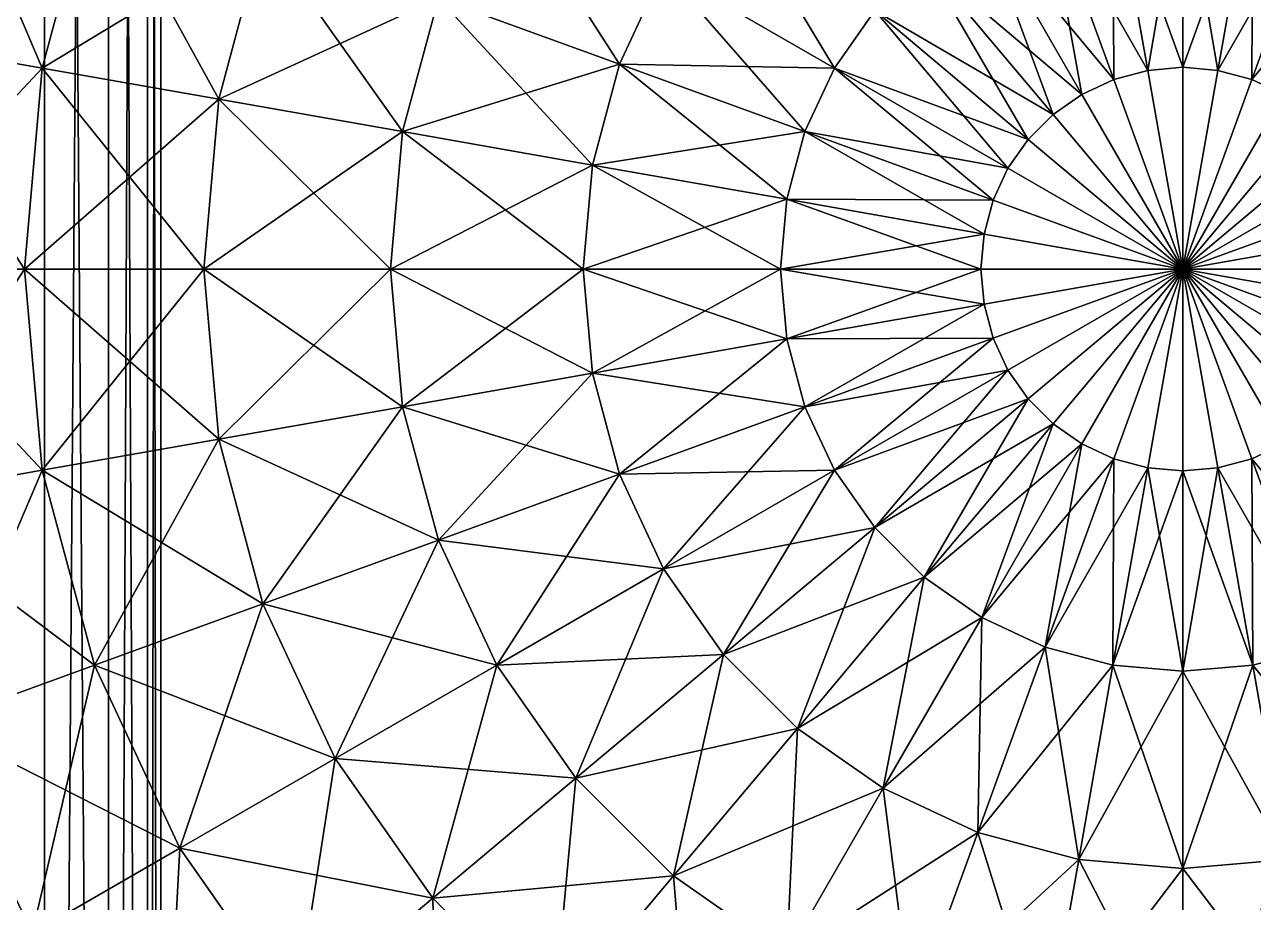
# Model space of a CAD drawing. Header units: metres. Extents: x -2 to 2, y -1.21 to 5.7.
# Drawn here: x -0.8375 to -0.6253, y 2.7276 to 2.8792 of the extents above; entities that cross this region are included whole.
import ezdxf

# ---------------------------------------------------------------- set-up
doc = ezdxf.new("R2010")
doc.units = ezdxf.units.M

msp = doc.modelspace()

# ---------------------------------------------------------------- linework, layer by layer
at = {"layer": 'Cylinder 13'}
for points in [[(-0.8341, 2.15278, 0.97473), (-0.84909, 3.65277, 0.95332), (-0.84909, 2.15278, 0.95331)], [(-0.8341, 2.15278, 0.97473), (-0.8341, 3.65277, 0.97473), (-0.84909, 3.65277, 0.95332)], [(-0.84909, 2.15278, 1.14615), (-0.8341, 3.65277, 1.12473), (-0.8341, 2.15278, 1.12473)], [(-0.84909, 2.15278, 1.14615), (-0.84909, 3.65277, 1.14615), (-0.8341, 3.65277, 1.12473)], [(-0.82305, 2.15278, 0.99843), (-0.8341, 3.65277, 0.97473), (-0.8341, 2.15278, 0.97473)], [(-0.82305, 2.15278, 0.99843), (-0.82305, 3.65277, 0.99843), (-0.8341, 3.65277, 0.97473)], [(-0.8341, 2.15278, 1.12473), (-0.82305, 3.65277, 1.10104), (-0.82305, 2.15278, 1.10104)], [(-0.8341, 2.15278, 1.12473), (-0.8341, 3.65277, 1.12473), (-0.82305, 3.65277, 1.10104)], [(-0.81628, 2.15278, 1.02369), (-0.82305, 3.65277, 0.99843), (-0.82305, 2.15278, 0.99843)], [(-0.81628, 2.15278, 1.02369), (-0.81628, 3.65277, 1.02369), (-0.82305, 3.65277, 0.99843)], [(-0.82305, 2.15278, 1.10104), (-0.81628, 3.65277, 1.07578), (-0.81628, 2.15278, 1.07578)], [(-0.82305, 2.15278, 1.10104), (-0.82305, 3.65277, 1.10104), (-0.81628, 3.65277, 1.07578)], [(-0.814, 2.15278, 1.04973), (-0.81628, 3.65277, 1.02369), (-0.81628, 2.15278, 1.02369)], [(-0.814, 2.15278, 1.04973), (-0.814, 3.65277, 1.04973), (-0.81628, 3.65277, 1.02369)], [(-0.81628, 2.15278, 1.07578), (-0.814, 3.65277, 1.04973), (-0.814, 2.15278, 1.04973)], [(-0.81628, 2.15278, 1.07578), (-0.81628, 3.65277, 1.07578), (-0.814, 3.65277, 1.04973)]]:
    msp.add_3dface(points, dxfattribs=at)
at = {"layer": 'Sphere'}
for points in [[(-0.83447, 2.87168, 0.34971), (-0.86345, 2.87679, 0.33096), (-0.8531, 2.91542, 0.33096)], [(-0.86345, 2.87679, -0.32436), (-0.82544, 2.90535, -0.34311), (-0.8531, 2.91542, -0.32436)], [(-0.83447, 2.87168, 0.34971), (-0.8531, 2.91542, 0.33096), (-0.82544, 2.90535, 0.34971)], [(-0.86345, 2.87679, -0.32436), (-0.83447, 2.87168, -0.34311), (-0.82544, 2.90535, -0.34311)], [(-0.80398, 2.8663, 0.36582), (-0.83447, 2.87168, 0.34971), (-0.82544, 2.90535, 0.34971)], [(-0.83447, 2.87168, -0.34311), (-0.79636, 2.89477, -0.35922), (-0.82544, 2.90535, -0.34311)], [(-0.80398, 2.8663, 0.36582), (-0.82544, 2.90535, 0.34971), (-0.79636, 2.89477, 0.36582)], [(-0.73479, 2.87236, 0.38967), (-0.76606, 2.88374, 0.37918), (-0.75598, 2.90535, 0.37918)], [(-0.73479, 2.87236, 0.38967), (-0.75598, 2.90535, 0.37918), (-0.72716, 2.88871, 0.38967)], [(-0.64943, 2.86971, 0.40178), (-0.66126, 2.90222, 0.39722), (-0.64957, 2.90535, 0.39722)], [(-0.66126, 2.90222, -0.39062), (-0.64356, 2.87128, -0.39518), (-0.64957, 2.90535, -0.39062)], [(-0.64356, 2.87128, 0.40178), (-0.64957, 2.90535, 0.39722), (-0.63751, 2.90641, 0.39722)], [(-0.64957, 2.90535, -0.39062), (-0.63751, 2.87181, -0.39518), (-0.63751, 2.90641, -0.39062)], [(-0.64957, 2.90535, -0.39062), (-0.64356, 2.87128, -0.39518), (-0.63751, 2.87181, -0.39518)], [(-0.64943, 2.86971, 0.40178), (-0.64957, 2.90535, 0.39722), (-0.64356, 2.87128, 0.40178)], [(-0.64356, 2.87128, 0.40178), (-0.63751, 2.90641, 0.39722), (-0.63751, 2.87181, 0.40178)], [(-0.63751, 2.87181, 0.40178), (-0.63751, 2.90641, 0.39722), (-0.62544, 2.90535, 0.39722)], [(-0.63751, 2.90641, -0.39062), (-0.63145, 2.87128, -0.39518), (-0.62544, 2.90535, -0.39062)], [(-0.63751, 2.90641, -0.39062), (-0.63751, 2.87181, -0.39518), (-0.63145, 2.87128, -0.39518)], [(-0.63751, 2.87181, 0.40178), (-0.62544, 2.90535, 0.39722), (-0.63145, 2.87128, 0.40178)], [(-0.63145, 2.87128, 0.40178), (-0.62544, 2.90535, 0.39722), (-0.61375, 2.90222, 0.39722)], [(-0.62544, 2.90535, -0.39062), (-0.63145, 2.87128, -0.39518), (-0.62558, 2.86971, -0.39518)], [(-0.62544, 2.90535, -0.39062), (-0.62558, 2.86971, -0.39518), (-0.61375, 2.90222, -0.39062)], [(-0.69766, 2.87168, 0.39722), (-0.72716, 2.88871, 0.38967), (-0.71681, 2.9035, 0.38967)], [(-0.69766, 2.87168, 0.39722), (-0.71681, 2.9035, 0.38967), (-0.69071, 2.8816, 0.39722)], [(-0.65494, 2.86714, 0.40178), (-0.67223, 2.8971, 0.39722), (-0.66126, 2.90222, 0.39722)], [(-0.67223, 2.8971, -0.39062), (-0.64943, 2.86971, -0.39518), (-0.66126, 2.90222, -0.39062)], [(-0.66126, 2.90222, -0.39062), (-0.64943, 2.86971, -0.39518), (-0.64356, 2.87128, -0.39518)], [(-0.65494, 2.86714, 0.40178), (-0.66126, 2.90222, 0.39722), (-0.64943, 2.86971, 0.40178)], [(-0.63145, 2.87128, 0.40178), (-0.61375, 2.90222, 0.39722), (-0.62558, 2.86971, 0.40178)], [(-0.62558, 2.86971, 0.40178), (-0.61375, 2.90222, 0.39722), (-0.60278, 2.8971, 0.39722)], [(-0.61375, 2.90222, -0.39062), (-0.62558, 2.86971, -0.39518), (-0.62007, 2.86714, -0.39518)], [(-0.65991, 2.86365, 0.40178), (-0.68215, 2.89016, 0.39722), (-0.67223, 2.8971, 0.39722)], [(-0.68215, 2.89016, -0.39062), (-0.65494, 2.86714, -0.39518), (-0.67223, 2.8971, -0.39062)], [(-0.67223, 2.8971, -0.39062), (-0.65494, 2.86714, -0.39518), (-0.64943, 2.86971, -0.39518)], [(-0.65991, 2.86365, 0.40178), (-0.67223, 2.8971, 0.39722), (-0.65494, 2.86714, 0.40178)], [(-0.62558, 2.86971, 0.40178), (-0.60278, 2.8971, 0.39722), (-0.62007, 2.86714, 0.40178)], [(-0.83447, 2.87168, -0.34311), (-0.80398, 2.8663, -0.35922), (-0.79636, 2.89477, -0.35922)], [(-0.77223, 2.86071, 0.37918), (-0.80398, 2.8663, 0.36582), (-0.79636, 2.89477, 0.36582)], [(-0.80398, 2.8663, -0.35922), (-0.76606, 2.88374, -0.37258), (-0.79636, 2.89477, -0.35922)], [(-0.77223, 2.86071, 0.37918), (-0.79636, 2.89477, 0.36582), (-0.76606, 2.88374, 0.37918)], [(-0.66421, 2.85936, 0.40178), (-0.69071, 2.8816, 0.39722), (-0.68215, 2.89016, 0.39722)], [(-0.69071, 2.8816, -0.39062), (-0.65991, 2.86365, -0.39518), (-0.68215, 2.89016, -0.39062)], [(-0.68215, 2.89016, -0.39062), (-0.65991, 2.86365, -0.39518), (-0.65494, 2.86714, -0.39518)], [(-0.66421, 2.85936, 0.40178), (-0.68215, 2.89016, 0.39722), (-0.65991, 2.86365, 0.40178)], [(-0.76606, 2.88374, -0.37258), (-0.73479, 2.87236, -0.38307), (-0.72716, 2.88871, -0.38307)], [(-0.70278, 2.86071, 0.39722), (-0.73479, 2.87236, 0.38967), (-0.72716, 2.88871, 0.38967)], [(-0.73479, 2.87236, -0.38307), (-0.69766, 2.87168, -0.39062), (-0.72716, 2.88871, -0.38307)], [(-0.72716, 2.88871, -0.38307), (-0.69766, 2.87168, -0.39062), (-0.69071, 2.8816, -0.39062)], [(-0.70278, 2.86071, 0.39722), (-0.72716, 2.88871, 0.38967), (-0.69766, 2.87168, 0.39722)], [(-0.80398, 2.8663, -0.35922), (-0.77223, 2.86071, -0.37258), (-0.76606, 2.88374, -0.37258)], [(-0.73946, 2.85493, 0.38967), (-0.77223, 2.86071, 0.37918), (-0.76606, 2.88374, 0.37918)], [(-0.77223, 2.86071, -0.37258), (-0.73479, 2.87236, -0.38307), (-0.76606, 2.88374, -0.37258)], [(-0.73946, 2.85493, 0.38967), (-0.76606, 2.88374, 0.37918), (-0.73479, 2.87236, 0.38967)], [(-0.6677, 2.85438, 0.40178), (-0.69766, 2.87168, 0.39722), (-0.69071, 2.8816, 0.39722)], [(-0.69766, 2.87168, -0.39062), (-0.66421, 2.85936, -0.39518), (-0.69071, 2.8816, -0.39062)], [(-0.69071, 2.8816, -0.39062), (-0.66421, 2.85936, -0.39518), (-0.65991, 2.86365, -0.39518)], [(-0.6677, 2.85438, 0.40178), (-0.69071, 2.8816, 0.39722), (-0.66421, 2.85936, 0.40178)], [(-0.8375, 2.83695, 0.34971), (-0.86694, 2.83695, 0.33096), (-0.86345, 2.87679, 0.33096)], [(-0.86694, 2.83695, -0.32436), (-0.83447, 2.87168, -0.34311), (-0.86345, 2.87679, -0.32436)], [(-0.8375, 2.83695, 0.34971), (-0.86345, 2.87679, 0.33096), (-0.83447, 2.87168, 0.34971)], [(-0.86694, 2.83695, -0.32436), (-0.8375, 2.83695, -0.34311), (-0.83447, 2.87168, -0.34311)], [(-0.80655, 2.83695, 0.36582), (-0.8375, 2.83695, 0.34971), (-0.83447, 2.87168, 0.34971)], [(-0.8375, 2.83695, -0.34311), (-0.80398, 2.8663, -0.35922), (-0.83447, 2.87168, -0.34311)], [(-0.80655, 2.83695, 0.36582), (-0.83447, 2.87168, 0.34971), (-0.80398, 2.8663, 0.36582)], [(-0.77223, 2.86071, -0.37258), (-0.73946, 2.85493, -0.38307), (-0.73479, 2.87236, -0.38307)], [(-0.70591, 2.84901, 0.39722), (-0.73946, 2.85493, 0.38967), (-0.73479, 2.87236, 0.38967)], [(-0.73946, 2.85493, -0.38307), (-0.70278, 2.86071, -0.39062), (-0.73479, 2.87236, -0.38307)], [(-0.73479, 2.87236, -0.38307), (-0.70278, 2.86071, -0.39062), (-0.69766, 2.87168, -0.39062)], [(-0.70591, 2.84901, 0.39722), (-0.73479, 2.87236, 0.38967), (-0.70278, 2.86071, 0.39722)], [(-0.67026, 2.84887, 0.40178), (-0.70278, 2.86071, 0.39722), (-0.69766, 2.87168, 0.39722)], [(-0.70278, 2.86071, -0.39062), (-0.6677, 2.85438, -0.39518), (-0.69766, 2.87168, -0.39062)], [(-0.69766, 2.87168, -0.39062), (-0.6677, 2.85438, -0.39518), (-0.66421, 2.85936, -0.39518)], [(-0.67026, 2.84887, 0.40178), (-0.69766, 2.87168, 0.39722), (-0.6677, 2.85438, 0.40178)], [(-0.63751, 2.83695, 0.4033), (-0.64943, 2.86971, 0.40178), (-0.64356, 2.87128, 0.40178)], [(-0.64943, 2.86971, -0.39518), (-0.63751, 2.83695, -0.3967), (-0.64356, 2.87128, -0.39518)], [(-0.63751, 2.83695, 0.4033), (-0.64356, 2.87128, 0.40178), (-0.63751, 2.87181, 0.40178)], [(-0.64356, 2.87128, -0.39518), (-0.63751, 2.83695, -0.3967), (-0.63751, 2.87181, -0.39518)], [(-0.64356, 2.87128, -0.39518), (-0.63751, 2.83695, -0.3967), (-0.63751, 2.83695, -0.3967)], [(-0.63751, 2.83695, 0.4033), (-0.64356, 2.87128, 0.40178), (-0.63751, 2.83695, 0.4033)], [(-0.63145, 2.87128, -0.39518), (-0.63751, 2.83695, -0.3967), (-0.62558, 2.86971, -0.39518)], [(-0.63145, 2.87128, -0.39518), (-0.63751, 2.83695, -0.3967), (-0.63751, 2.83695, -0.3967)], [(-0.63751, 2.83695, 0.4033), (-0.63751, 2.87181, 0.40178), (-0.63751, 2.83695, 0.4033)], [(-0.63751, 2.83695, 0.4033), (-0.63751, 2.87181, 0.40178), (-0.63145, 2.87128, 0.40178)], [(-0.63751, 2.87181, -0.39518), (-0.63751, 2.83695, -0.3967), (-0.63145, 2.87128, -0.39518)], [(-0.63751, 2.87181, -0.39518), (-0.63751, 2.83695, -0.3967), (-0.63751, 2.83695, -0.3967)], [(-0.63751, 2.83695, 0.4033), (-0.63145, 2.87128, 0.40178), (-0.62558, 2.86971, 0.40178)], [(-0.63751, 2.83695, 0.4033), (-0.63145, 2.87128, 0.40178), (-0.63751, 2.83695, 0.4033)], [(-0.63751, 2.83695, 0.4033), (-0.65494, 2.86714, 0.40178), (-0.64943, 2.86971, 0.40178)], [(-0.65494, 2.86714, -0.39518), (-0.63751, 2.83695, -0.3967), (-0.64943, 2.86971, -0.39518)], [(-0.64943, 2.86971, -0.39518), (-0.63751, 2.83695, -0.3967), (-0.63751, 2.83695, -0.3967)], [(-0.63751, 2.83695, 0.4033), (-0.64943, 2.86971, 0.40178), (-0.63751, 2.83695, 0.4033)], [(-0.62558, 2.86971, -0.39518), (-0.63751, 2.83695, -0.3967), (-0.62007, 2.86714, -0.39518)], [(-0.62558, 2.86971, -0.39518), (-0.63751, 2.83695, -0.3967), (-0.63751, 2.83695, -0.3967)], [(-0.63751, 2.83695, 0.4033), (-0.62558, 2.86971, 0.40178), (-0.62007, 2.86714, 0.40178)], [(-0.63751, 2.83695, 0.4033), (-0.62558, 2.86971, 0.40178), (-0.63751, 2.83695, 0.4033)], [(-0.63751, 2.83695, 0.4033), (-0.65991, 2.86365, 0.40178), (-0.65494, 2.86714, 0.40178)], [(-0.65991, 2.86365, -0.39518), (-0.63751, 2.83695, -0.3967), (-0.65494, 2.86714, -0.39518)], [(-0.65494, 2.86714, -0.39518), (-0.63751, 2.83695, -0.3967), (-0.63751, 2.83695, -0.3967)], [(-0.63751, 2.83695, 0.4033), (-0.65494, 2.86714, 0.40178), (-0.63751, 2.83695, 0.4033)], [(-0.62007, 2.86714, -0.39518), (-0.63751, 2.83695, -0.3967), (-0.6151, 2.86365, -0.39518)], [(-0.62007, 2.86714, -0.39518), (-0.63751, 2.83695, -0.3967), (-0.63751, 2.83695, -0.3967)], [(-0.63751, 2.83695, 0.4033), (-0.62007, 2.86714, 0.40178), (-0.6151, 2.86365, 0.40178)], [(-0.63751, 2.83695, 0.4033), (-0.62007, 2.86714, 0.40178), (-0.63751, 2.83695, 0.4033)], [(-0.8375, 2.83695, -0.34311), (-0.80655, 2.83695, -0.35922), (-0.80398, 2.8663, -0.35922)], [(-0.77431, 2.83695, 0.37918), (-0.80655, 2.83695, 0.36582), (-0.80398, 2.8663, 0.36582)], [(-0.80655, 2.83695, -0.35922), (-0.77223, 2.86071, -0.37258), (-0.80398, 2.8663, -0.35922)], [(-0.77431, 2.83695, 0.37918), (-0.80398, 2.8663, 0.36582), (-0.77223, 2.86071, 0.37918)], [(-0.63751, 2.83695, 0.4033), (-0.66421, 2.85936, 0.40178), (-0.65991, 2.86365, 0.40178)], [(-0.66421, 2.85936, -0.39518), (-0.63751, 2.83695, -0.3967), (-0.65991, 2.86365, -0.39518)], [(-0.65991, 2.86365, -0.39518), (-0.63751, 2.83695, -0.3967), (-0.63751, 2.83695, -0.3967)], [(-0.63751, 2.83695, 0.4033), (-0.65991, 2.86365, 0.40178), (-0.63751, 2.83695, 0.4033)], [(-0.6151, 2.86365, -0.39518), (-0.63751, 2.83695, -0.3967), (-0.6108, 2.85936, -0.39518)], [(-0.6151, 2.86365, -0.39518), (-0.63751, 2.83695, -0.3967), (-0.63751, 2.83695, -0.3967)], [(-0.63751, 2.83695, 0.4033), (-0.6151, 2.86365, 0.40178), (-0.6108, 2.85936, 0.40178)], [(-0.63751, 2.83695, 0.4033), (-0.6151, 2.86365, 0.40178), (-0.63751, 2.83695, 0.4033)], [(-0.80655, 2.83695, -0.35922), (-0.77431, 2.83695, -0.37258), (-0.77223, 2.86071, -0.37258)], [(-0.74103, 2.83695, 0.38967), (-0.77431, 2.83695, 0.37918), (-0.77223, 2.86071, 0.37918)], [(-0.77431, 2.83695, -0.37258), (-0.73946, 2.85493, -0.38307), (-0.77223, 2.86071, -0.37258)], [(-0.74103, 2.83695, 0.38967), (-0.77223, 2.86071, 0.37918), (-0.73946, 2.85493, 0.38967)], [(-0.73946, 2.85493, -0.38307), (-0.70591, 2.84901, -0.39062), (-0.70278, 2.86071, -0.39062)], [(-0.67184, 2.843, 0.40178), (-0.70591, 2.84901, 0.39722), (-0.70278, 2.86071, 0.39722)], [(-0.70591, 2.84901, -0.39062), (-0.67026, 2.84887, -0.39518), (-0.70278, 2.86071, -0.39062)], [(-0.70278, 2.86071, -0.39062), (-0.67026, 2.84887, -0.39518), (-0.6677, 2.85438, -0.39518)], [(-0.67184, 2.843, 0.40178), (-0.70278, 2.86071, 0.39722), (-0.67026, 2.84887, 0.40178)], [(-0.63751, 2.83695, 0.4033), (-0.6677, 2.85438, 0.40178), (-0.66421, 2.85936, 0.40178)], [(-0.6677, 2.85438, -0.39518), (-0.63751, 2.83695, -0.3967), (-0.66421, 2.85936, -0.39518)], [(-0.66421, 2.85936, -0.39518), (-0.63751, 2.83695, -0.3967), (-0.63751, 2.83695, -0.3967)], [(-0.63751, 2.83695, 0.4033), (-0.66421, 2.85936, 0.40178), (-0.63751, 2.83695, 0.4033)], [(-0.6108, 2.85936, -0.39518), (-0.63751, 2.83695, -0.3967), (-0.60731, 2.85438, -0.39518)], [(-0.6108, 2.85936, -0.39518), (-0.63751, 2.83695, -0.3967), (-0.63751, 2.83695, -0.3967)], [(-0.63751, 2.83695, 0.4033), (-0.6108, 2.85936, 0.40178), (-0.60731, 2.85438, 0.40178)], [(-0.63751, 2.83695, 0.4033), (-0.6108, 2.85936, 0.40178), (-0.63751, 2.83695, 0.4033)], [(-0.77431, 2.83695, -0.37258), (-0.74103, 2.83695, -0.38307), (-0.73946, 2.85493, -0.38307)], [(-0.70696, 2.83695, 0.39722), (-0.74103, 2.83695, 0.38967), (-0.73946, 2.85493, 0.38967)], [(-0.74103, 2.83695, -0.38307), (-0.70591, 2.84901, -0.39062), (-0.73946, 2.85493, -0.38307)], [(-0.70696, 2.83695, 0.39722), (-0.73946, 2.85493, 0.38967), (-0.70591, 2.84901, 0.39722)], [(-0.63751, 2.83695, 0.4033), (-0.67026, 2.84887, 0.40178), (-0.6677, 2.85438, 0.40178)], [(-0.67026, 2.84887, -0.39518), (-0.63751, 2.83695, -0.3967), (-0.6677, 2.85438, -0.39518)], [(-0.6677, 2.85438, -0.39518), (-0.63751, 2.83695, -0.3967), (-0.63751, 2.83695, -0.3967)], [(-0.63751, 2.83695, 0.4033), (-0.6677, 2.85438, 0.40178), (-0.63751, 2.83695, 0.4033)], [(-0.60731, 2.85438, -0.39518), (-0.63751, 2.83695, -0.3967), (-0.60475, 2.84887, -0.39518)], [(-0.60731, 2.85438, -0.39518), (-0.63751, 2.83695, -0.3967), (-0.63751, 2.83695, -0.3967)], [(-0.63751, 2.83695, 0.4033), (-0.60731, 2.85438, 0.40178), (-0.60475, 2.84887, 0.40178)], [(-0.63751, 2.83695, 0.4033), (-0.60731, 2.85438, 0.40178), (-0.63751, 2.83695, 0.4033)], [(-0.74103, 2.83695, -0.38307), (-0.70696, 2.83695, -0.39062), (-0.70591, 2.84901, -0.39062)], [(-0.67237, 2.83695, 0.40178), (-0.70696, 2.83695, 0.39722), (-0.70591, 2.84901, 0.39722)], [(-0.70696, 2.83695, -0.39062), (-0.67184, 2.843, -0.39518), (-0.70591, 2.84901, -0.39062)], [(-0.70591, 2.84901, -0.39062), (-0.67184, 2.843, -0.39518), (-0.67026, 2.84887, -0.39518)], [(-0.67237, 2.83695, 0.40178), (-0.70591, 2.84901, 0.39722), (-0.67184, 2.843, 0.40178)], [(-0.63751, 2.83695, 0.4033), (-0.67184, 2.843, 0.40178), (-0.67026, 2.84887, 0.40178)], [(-0.67184, 2.843, -0.39518), (-0.63751, 2.83695, -0.3967), (-0.67026, 2.84887, -0.39518)], [(-0.67026, 2.84887, -0.39518), (-0.63751, 2.83695, -0.3967), (-0.63751, 2.83695, -0.3967)], [(-0.63751, 2.83695, 0.4033), (-0.67026, 2.84887, 0.40178), (-0.63751, 2.83695, 0.4033)], [(-0.60475, 2.84887, -0.39518), (-0.63751, 2.83695, -0.3967), (-0.60317, 2.843, -0.39518)], [(-0.60475, 2.84887, -0.39518), (-0.63751, 2.83695, -0.3967), (-0.63751, 2.83695, -0.3967)], [(-0.63751, 2.83695, 0.4033), (-0.60475, 2.84887, 0.40178), (-0.60317, 2.843, 0.40178)], [(-0.63751, 2.83695, 0.4033), (-0.60475, 2.84887, 0.40178), (-0.63751, 2.83695, 0.4033)], [(-0.70696, 2.83695, -0.39062), (-0.67237, 2.83695, -0.39518), (-0.67184, 2.843, -0.39518)], [(-0.63751, 2.83695, 0.4033), (-0.67237, 2.83695, 0.40178), (-0.67184, 2.843, 0.40178)], [(-0.67237, 2.83695, -0.39518), (-0.63751, 2.83695, -0.3967), (-0.67184, 2.843, -0.39518)], [(-0.67184, 2.843, -0.39518), (-0.63751, 2.83695, -0.3967), (-0.63751, 2.83695, -0.3967)], [(-0.63751, 2.83695, 0.4033), (-0.67184, 2.843, 0.40178), (-0.63751, 2.83695, 0.4033)], [(-0.60317, 2.843, -0.39518), (-0.63751, 2.83695, -0.3967), (-0.60264, 2.83695, -0.39518)], [(-0.60317, 2.843, -0.39518), (-0.63751, 2.83695, -0.3967), (-0.63751, 2.83695, -0.3967)], [(-0.63751, 2.83695, 0.4033), (-0.60317, 2.843, 0.40178), (-0.60264, 2.83695, 0.40178)], [(-0.63751, 2.83695, 0.4033), (-0.60317, 2.843, 0.40178), (-0.63751, 2.83695, 0.4033)], [(-0.83447, 2.80222, 0.34971), (-0.86694, 2.83695, 0.33096), (-0.8375, 2.83695, 0.34971)], [(-0.83447, 2.80222, 0.34971), (-0.86345, 2.79711, 0.33096), (-0.86694, 2.83695, 0.33096)], [(-0.86345, 2.79711, -0.32436), (-0.8375, 2.83695, -0.34311), (-0.86694, 2.83695, -0.32436)], [(-0.86345, 2.79711, -0.32436), (-0.83447, 2.80222, -0.34311), (-0.8375, 2.83695, -0.34311)], [(-0.80398, 2.80759, 0.36582), (-0.8375, 2.83695, 0.34971), (-0.80655, 2.83695, 0.36582)], [(-0.80398, 2.80759, 0.36582), (-0.83447, 2.80222, 0.34971), (-0.8375, 2.83695, 0.34971)], [(-0.83447, 2.80222, -0.34311), (-0.80655, 2.83695, -0.35922), (-0.8375, 2.83695, -0.34311)], [(-0.83447, 2.80222, -0.34311), (-0.80398, 2.80759, -0.35922), (-0.80655, 2.83695, -0.35922)], [(-0.77223, 2.81319, 0.37918), (-0.80655, 2.83695, 0.36582), (-0.77431, 2.83695, 0.37918)], [(-0.77223, 2.81319, 0.37918), (-0.80398, 2.80759, 0.36582), (-0.80655, 2.83695, 0.36582)], [(-0.80398, 2.80759, -0.35922), (-0.77431, 2.83695, -0.37258), (-0.80655, 2.83695, -0.35922)], [(-0.80398, 2.80759, -0.35922), (-0.77223, 2.81319, -0.37258), (-0.77431, 2.83695, -0.37258)], [(-0.73946, 2.81897, 0.38967), (-0.77431, 2.83695, 0.37918), (-0.74103, 2.83695, 0.38967)], [(-0.73946, 2.81897, 0.38967), (-0.77223, 2.81319, 0.37918), (-0.77431, 2.83695, 0.37918)], [(-0.77223, 2.81319, -0.37258), (-0.74103, 2.83695, -0.38307), (-0.77431, 2.83695, -0.37258)], [(-0.77223, 2.81319, -0.37258), (-0.73946, 2.81897, -0.38307), (-0.74103, 2.83695, -0.38307)], [(-0.70591, 2.82489, 0.39722), (-0.74103, 2.83695, 0.38967), (-0.70696, 2.83695, 0.39722)], [(-0.70591, 2.82489, 0.39722), (-0.73946, 2.81897, 0.38967), (-0.74103, 2.83695, 0.38967)], [(-0.73946, 2.81897, -0.38307), (-0.70696, 2.83695, -0.39062), (-0.74103, 2.83695, -0.38307)], [(-0.73946, 2.81897, -0.38307), (-0.70591, 2.82489, -0.39062), (-0.70696, 2.83695, -0.39062)], [(-0.67184, 2.8309, 0.40178), (-0.70696, 2.83695, 0.39722), (-0.67237, 2.83695, 0.40178)], [(-0.67184, 2.8309, 0.40178), (-0.70591, 2.82489, 0.39722), (-0.70696, 2.83695, 0.39722)], [(-0.70591, 2.82489, -0.39062), (-0.67237, 2.83695, -0.39518), (-0.70696, 2.83695, -0.39062)], [(-0.70591, 2.82489, -0.39062), (-0.67184, 2.8309, -0.39518), (-0.67237, 2.83695, -0.39518)], [(-0.67237, 2.83695, -0.39518), (-0.63751, 2.83695, -0.3967), (-0.63751, 2.83695, -0.3967)], [(-0.63751, 2.83695, 0.4033), (-0.67237, 2.83695, 0.40178), (-0.63751, 2.83695, 0.4033)], [(-0.63751, 2.83695, 0.4033), (-0.67184, 2.8309, 0.40178), (-0.67237, 2.83695, 0.40178)], [(-0.67184, 2.8309, -0.39518), (-0.63751, 2.83695, -0.3967), (-0.67237, 2.83695, -0.39518)], [(-0.67184, 2.8309, -0.39518), (-0.63751, 2.83695, -0.3967), (-0.63751, 2.83695, -0.3967)], [(-0.63751, 2.83695, 0.4033), (-0.67184, 2.8309, 0.40178), (-0.63751, 2.83695, 0.4033)], [(-0.63751, 2.83695, 0.4033), (-0.67026, 2.82503, 0.40178), (-0.67184, 2.8309, 0.40178)], [(-0.67026, 2.82503, -0.39518), (-0.63751, 2.83695, -0.3967), (-0.67184, 2.8309, -0.39518)], [(-0.67026, 2.82503, -0.39518), (-0.63751, 2.83695, -0.3967), (-0.63751, 2.83695, -0.3967)], [(-0.63751, 2.83695, 0.4033), (-0.67026, 2.82503, 0.40178), (-0.63751, 2.83695, 0.4033)], [(-0.63751, 2.83695, 0.4033), (-0.6677, 2.81952, 0.40178), (-0.67026, 2.82503, 0.40178)], [(-0.6677, 2.81952, -0.39518), (-0.63751, 2.83695, -0.3967), (-0.67026, 2.82503, -0.39518)], [(-0.6677, 2.81952, -0.39518), (-0.63751, 2.83695, -0.3967), (-0.63751, 2.83695, -0.3967)], [(-0.63751, 2.83695, 0.4033), (-0.6677, 2.81952, 0.40178), (-0.63751, 2.83695, 0.4033)], [(-0.63751, 2.83695, 0.4033), (-0.66421, 2.81454, 0.40178), (-0.6677, 2.81952, 0.40178)], [(-0.66421, 2.81454, -0.39518), (-0.63751, 2.83695, -0.3967), (-0.6677, 2.81952, -0.39518)], [(-0.66421, 2.81454, -0.39518), (-0.63751, 2.83695, -0.3967), (-0.63751, 2.83695, -0.3967)], [(-0.63751, 2.83695, 0.4033), (-0.66421, 2.81454, 0.40178), (-0.63751, 2.83695, 0.4033)], [(-0.63751, 2.83695, 0.4033), (-0.65991, 2.81024, 0.40178), (-0.66421, 2.81454, 0.40178)], [(-0.65991, 2.81024, -0.39518), (-0.63751, 2.83695, -0.3967), (-0.66421, 2.81454, -0.39518)], [(-0.65991, 2.81024, -0.39518), (-0.63751, 2.83695, -0.3967), (-0.63751, 2.83695, -0.3967)], [(-0.63751, 2.83695, 0.4033), (-0.65991, 2.81024, 0.40178), (-0.63751, 2.83695, 0.4033)], [(-0.63751, 2.83695, 0.4033), (-0.65494, 2.80676, 0.40178), (-0.65991, 2.81024, 0.40178)], [(-0.65494, 2.80676, -0.39518), (-0.63751, 2.83695, -0.3967), (-0.65991, 2.81024, -0.39518)], [(-0.65494, 2.80676, -0.39518), (-0.63751, 2.83695, -0.3967), (-0.63751, 2.83695, -0.3967)], [(-0.63751, 2.83695, 0.4033), (-0.65494, 2.80676, 0.40178), (-0.63751, 2.83695, 0.4033)], [(-0.63751, 2.83695, 0.4033), (-0.64943, 2.80419, 0.40178), (-0.65494, 2.80676, 0.40178)], [(-0.64943, 2.80419, -0.39518), (-0.63751, 2.83695, -0.3967), (-0.65494, 2.80676, -0.39518)], [(-0.64943, 2.80419, -0.39518), (-0.63751, 2.83695, -0.3967), (-0.63751, 2.83695, -0.3967)], [(-0.63751, 2.83695, 0.4033), (-0.64943, 2.80419, 0.40178), (-0.63751, 2.83695, 0.4033)], [(-0.63751, 2.83695, 0.4033), (-0.64356, 2.80262, 0.40178), (-0.64943, 2.80419, 0.40178)], [(-0.64356, 2.80262, -0.39518), (-0.63751, 2.83695, -0.3967), (-0.64943, 2.80419, -0.39518)], [(-0.64356, 2.80262, -0.39518), (-0.63751, 2.83695, -0.3967), (-0.63751, 2.83695, -0.3967)], [(-0.63751, 2.83695, 0.4033), (-0.64356, 2.80262, 0.40178), (-0.63751, 2.83695, 0.4033)], [(-0.63751, 2.83695, 0.4033), (-0.63751, 2.80209, 0.40178), (-0.64356, 2.80262, 0.40178)], [(-0.63751, 2.80209, -0.39518), (-0.63751, 2.83695, -0.3967), (-0.64356, 2.80262, -0.39518)], [(-0.62558, 2.80419, -0.39518), (-0.63751, 2.83695, -0.3967), (-0.63751, 2.83695, -0.3967)], [(-0.62007, 2.80676, -0.39518), (-0.63751, 2.83695, -0.3967), (-0.62558, 2.80419, -0.39518)], [(-0.62007, 2.80676, -0.39518), (-0.63751, 2.83695, -0.3967), (-0.63751, 2.83695, -0.3967)], [(-0.6151, 2.81024, -0.39518), (-0.63751, 2.83695, -0.3967), (-0.62007, 2.80676, -0.39518)], [(-0.6151, 2.81024, -0.39518), (-0.63751, 2.83695, -0.3967), (-0.63751, 2.83695, -0.3967)], [(-0.6108, 2.81454, -0.39518), (-0.63751, 2.83695, -0.3967), (-0.6151, 2.81024, -0.39518)], [(-0.6108, 2.81454, -0.39518), (-0.63751, 2.83695, -0.3967), (-0.63751, 2.83695, -0.3967)], [(-0.60731, 2.81952, -0.39518), (-0.63751, 2.83695, -0.3967), (-0.6108, 2.81454, -0.39518)], [(-0.60731, 2.81952, -0.39518), (-0.63751, 2.83695, -0.3967), (-0.63751, 2.83695, -0.3967)], [(-0.60475, 2.82503, -0.39518), (-0.63751, 2.83695, -0.3967), (-0.60731, 2.81952, -0.39518)], [(-0.60475, 2.82503, -0.39518), (-0.63751, 2.83695, -0.3967), (-0.63751, 2.83695, -0.3967)], [(-0.60317, 2.8309, -0.39518), (-0.63751, 2.83695, -0.3967), (-0.60475, 2.82503, -0.39518)], [(-0.60317, 2.8309, -0.39518), (-0.63751, 2.83695, -0.3967), (-0.63751, 2.83695, -0.3967)], [(-0.60264, 2.83695, -0.39518), (-0.63751, 2.83695, -0.3967), (-0.60317, 2.8309, -0.39518)], [(-0.60264, 2.83695, -0.39518), (-0.63751, 2.83695, -0.3967), (-0.63751, 2.83695, -0.3967)], [(-0.63751, 2.80209, -0.39518), (-0.63751, 2.83695, -0.3967), (-0.63751, 2.83695, -0.3967)], [(-0.63751, 2.83695, 0.4033), (-0.63751, 2.80209, 0.40178), (-0.63751, 2.83695, 0.4033)], [(-0.63751, 2.83695, 0.4033), (-0.63145, 2.80262, 0.40178), (-0.63751, 2.80209, 0.40178)], [(-0.63145, 2.80262, -0.39518), (-0.63751, 2.83695, -0.3967), (-0.63751, 2.80209, -0.39518)], [(-0.63145, 2.80262, -0.39518), (-0.63751, 2.83695, -0.3967), (-0.63751, 2.83695, -0.3967)], [(-0.63751, 2.83695, 0.4033), (-0.63145, 2.80262, 0.40178), (-0.63751, 2.83695, 0.4033)], [(-0.63751, 2.83695, 0.4033), (-0.62558, 2.80419, 0.40178), (-0.63145, 2.80262, 0.40178)], [(-0.62558, 2.80419, -0.39518), (-0.63751, 2.83695, -0.3967), (-0.63145, 2.80262, -0.39518)], [(-0.63751, 2.83695, 0.4033), (-0.62558, 2.80419, 0.40178), (-0.63751, 2.83695, 0.4033)], [(-0.63751, 2.83695, 0.4033), (-0.62007, 2.80676, 0.40178), (-0.62558, 2.80419, 0.40178)], [(-0.63751, 2.83695, 0.4033), (-0.62007, 2.80676, 0.40178), (-0.63751, 2.83695, 0.4033)], [(-0.63751, 2.83695, 0.4033), (-0.6151, 2.81024, 0.40178), (-0.62007, 2.80676, 0.40178)], [(-0.63751, 2.83695, 0.4033), (-0.6151, 2.81024, 0.40178), (-0.63751, 2.83695, 0.4033)], [(-0.63751, 2.83695, 0.4033), (-0.6108, 2.81454, 0.40178), (-0.6151, 2.81024, 0.40178)], [(-0.63751, 2.83695, 0.4033), (-0.6108, 2.81454, 0.40178), (-0.63751, 2.83695, 0.4033)], [(-0.63751, 2.83695, 0.4033), (-0.60731, 2.81952, 0.40178), (-0.6108, 2.81454, 0.40178)], [(-0.63751, 2.83695, 0.4033), (-0.60731, 2.81952, 0.40178), (-0.63751, 2.83695, 0.4033)], [(-0.63751, 2.83695, 0.4033), (-0.60475, 2.82503, 0.40178), (-0.60731, 2.81952, 0.40178)], [(-0.63751, 2.83695, 0.4033), (-0.60475, 2.82503, 0.40178), (-0.63751, 2.83695, 0.4033)], [(-0.63751, 2.83695, 0.4033), (-0.60317, 2.8309, 0.40178), (-0.60475, 2.82503, 0.40178)], [(-0.63751, 2.83695, 0.4033), (-0.60317, 2.8309, 0.40178), (-0.63751, 2.83695, 0.4033)], [(-0.63751, 2.83695, 0.4033), (-0.60264, 2.83695, 0.40178), (-0.60317, 2.8309, 0.40178)], [(-0.63751, 2.83695, 0.4033), (-0.60264, 2.83695, 0.40178), (-0.63751, 2.83695, 0.4033)], [(-0.67026, 2.82503, 0.40178), (-0.70591, 2.82489, 0.39722), (-0.67184, 2.8309, 0.40178)], [(-0.70278, 2.81319, -0.39062), (-0.67184, 2.8309, -0.39518), (-0.70591, 2.82489, -0.39062)], [(-0.70278, 2.81319, -0.39062), (-0.67026, 2.82503, -0.39518), (-0.67184, 2.8309, -0.39518)], [(-0.70278, 2.81319, 0.39722), (-0.73946, 2.81897, 0.38967), (-0.70591, 2.82489, 0.39722)], [(-0.73479, 2.80154, -0.38307), (-0.70591, 2.82489, -0.39062), (-0.73946, 2.81897, -0.38307)], [(-0.73479, 2.80154, -0.38307), (-0.70278, 2.81319, -0.39062), (-0.70591, 2.82489, -0.39062)], [(-0.67026, 2.82503, 0.40178), (-0.70278, 2.81319, 0.39722), (-0.70591, 2.82489, 0.39722)], [(-0.6677, 2.81952, 0.40178), (-0.70278, 2.81319, 0.39722), (-0.67026, 2.82503, 0.40178)], [(-0.69766, 2.80222, -0.39062), (-0.67026, 2.82503, -0.39518), (-0.70278, 2.81319, -0.39062)], [(-0.69766, 2.80222, -0.39062), (-0.6677, 2.81952, -0.39518), (-0.67026, 2.82503, -0.39518)], [(-0.73479, 2.80154, 0.38967), (-0.77223, 2.81319, 0.37918), (-0.73946, 2.81897, 0.38967)], [(-0.76606, 2.79016, -0.37258), (-0.73946, 2.81897, -0.38307), (-0.77223, 2.81319, -0.37258)], [(-0.76606, 2.79016, -0.37258), (-0.73479, 2.80154, -0.38307), (-0.73946, 2.81897, -0.38307)], [(-0.70278, 2.81319, 0.39722), (-0.73479, 2.80154, 0.38967), (-0.73946, 2.81897, 0.38967)], [(-0.6677, 2.81952, 0.40178), (-0.69766, 2.80222, 0.39722), (-0.70278, 2.81319, 0.39722)], [(-0.66421, 2.81454, 0.40178), (-0.69766, 2.80222, 0.39722), (-0.6677, 2.81952, 0.40178)], [(-0.69071, 2.7923, -0.39062), (-0.6677, 2.81952, -0.39518), (-0.69766, 2.80222, -0.39062)], [(-0.69071, 2.7923, -0.39062), (-0.66421, 2.81454, -0.39518), (-0.6677, 2.81952, -0.39518)], [(-0.66421, 2.81454, 0.40178), (-0.69071, 2.7923, 0.39722), (-0.69766, 2.80222, 0.39722)], [(-0.65991, 2.81024, 0.40178), (-0.69071, 2.7923, 0.39722), (-0.66421, 2.81454, 0.40178)], [(-0.68215, 2.78374, -0.39062), (-0.66421, 2.81454, -0.39518), (-0.69071, 2.7923, -0.39062)], [(-0.68215, 2.78374, -0.39062), (-0.65991, 2.81024, -0.39518), (-0.66421, 2.81454, -0.39518)], [(-0.76606, 2.79016, 0.37918), (-0.80398, 2.80759, 0.36582), (-0.77223, 2.81319, 0.37918)], [(-0.79636, 2.77913, -0.35922), (-0.77223, 2.81319, -0.37258), (-0.80398, 2.80759, -0.35922)], [(-0.79636, 2.77913, -0.35922), (-0.76606, 2.79016, -0.37258), (-0.77223, 2.81319, -0.37258)], [(-0.73479, 2.80154, 0.38967), (-0.76606, 2.79016, 0.37918), (-0.77223, 2.81319, 0.37918)], [(-0.69766, 2.80222, 0.39722), (-0.73479, 2.80154, 0.38967), (-0.70278, 2.81319, 0.39722)], [(-0.72716, 2.78519, -0.38307), (-0.70278, 2.81319, -0.39062), (-0.73479, 2.80154, -0.38307)], [(-0.72716, 2.78519, -0.38307), (-0.69766, 2.80222, -0.39062), (-0.70278, 2.81319, -0.39062)], [(-0.65991, 2.81024, 0.40178), (-0.68215, 2.78374, 0.39722), (-0.69071, 2.7923, 0.39722)], [(-0.65494, 2.80676, 0.40178), (-0.68215, 2.78374, 0.39722), (-0.65991, 2.81024, 0.40178)], [(-0.67223, 2.7768, -0.39062), (-0.65991, 2.81024, -0.39518), (-0.68215, 2.78374, -0.39062)], [(-0.67223, 2.7768, -0.39062), (-0.65494, 2.80676, -0.39518), (-0.65991, 2.81024, -0.39518)], [(-0.79636, 2.77913, 0.36582), (-0.83447, 2.80222, 0.34971), (-0.80398, 2.80759, 0.36582)], [(-0.82544, 2.76854, -0.34311), (-0.80398, 2.80759, -0.35922), (-0.83447, 2.80222, -0.34311)], [(-0.82544, 2.76854, -0.34311), (-0.79636, 2.77913, -0.35922), (-0.80398, 2.80759, -0.35922)], [(-0.76606, 2.79016, 0.37918), (-0.79636, 2.77913, 0.36582), (-0.80398, 2.80759, 0.36582)], [(-0.65494, 2.80676, 0.40178), (-0.67223, 2.7768, 0.39722), (-0.68215, 2.78374, 0.39722)], [(-0.64943, 2.80419, 0.40178), (-0.67223, 2.7768, 0.39722), (-0.65494, 2.80676, 0.40178)], [(-0.66126, 2.77168, -0.39062), (-0.65494, 2.80676, -0.39518), (-0.67223, 2.7768, -0.39062)], [(-0.66126, 2.77168, -0.39062), (-0.64943, 2.80419, -0.39518), (-0.65494, 2.80676, -0.39518)], [(-0.62007, 2.80676, 0.40178), (-0.61375, 2.77168, 0.39722), (-0.62558, 2.80419, 0.40178)], [(-0.60278, 2.7768, -0.39062), (-0.62007, 2.80676, -0.39518), (-0.62558, 2.80419, -0.39518)], [(-0.64943, 2.80419, 0.40178), (-0.66126, 2.77168, 0.39722), (-0.67223, 2.7768, 0.39722)], [(-0.64356, 2.80262, 0.40178), (-0.66126, 2.77168, 0.39722), (-0.64943, 2.80419, 0.40178)], [(-0.64957, 2.76854, -0.39062), (-0.64943, 2.80419, -0.39518), (-0.66126, 2.77168, -0.39062)], [(-0.64957, 2.76854, -0.39062), (-0.64356, 2.80262, -0.39518), (-0.64943, 2.80419, -0.39518)], [(-0.62558, 2.80419, 0.40178), (-0.62544, 2.76854, 0.39722), (-0.63145, 2.80262, 0.40178)], [(-0.61375, 2.77168, -0.39062), (-0.62558, 2.80419, -0.39518), (-0.63145, 2.80262, -0.39518)], [(-0.62558, 2.80419, 0.40178), (-0.61375, 2.77168, 0.39722), (-0.62544, 2.76854, 0.39722)], [(-0.60278, 2.7768, -0.39062), (-0.62558, 2.80419, -0.39518), (-0.61375, 2.77168, -0.39062)], [(-0.82544, 2.76854, 0.34971), (-0.86345, 2.79711, 0.33096), (-0.83447, 2.80222, 0.34971)], [(-0.8531, 2.75848, -0.32436), (-0.83447, 2.80222, -0.34311), (-0.86345, 2.79711, -0.32436)], [(-0.8531, 2.75848, -0.32436), (-0.82544, 2.76854, -0.34311), (-0.83447, 2.80222, -0.34311)], [(-0.79636, 2.77913, 0.36582), (-0.82544, 2.76854, 0.34971), (-0.83447, 2.80222, 0.34971)], [(-0.72716, 2.78519, 0.38967), (-0.76606, 2.79016, 0.37918), (-0.73479, 2.80154, 0.38967)], [(-0.75598, 2.76854, -0.37258), (-0.73479, 2.80154, -0.38307), (-0.76606, 2.79016, -0.37258)], [(-0.75598, 2.76854, -0.37258), (-0.72716, 2.78519, -0.38307), (-0.73479, 2.80154, -0.38307)], [(-0.69766, 2.80222, 0.39722), (-0.72716, 2.78519, 0.38967), (-0.73479, 2.80154, 0.38967)], [(-0.69071, 2.7923, 0.39722), (-0.72716, 2.78519, 0.38967), (-0.69766, 2.80222, 0.39722)], [(-0.71681, 2.7704, -0.38307), (-0.69766, 2.80222, -0.39062), (-0.72716, 2.78519, -0.38307)], [(-0.71681, 2.7704, -0.38307), (-0.69071, 2.7923, -0.39062), (-0.69766, 2.80222, -0.39062)], [(-0.64356, 2.80262, 0.40178), (-0.64957, 2.76854, 0.39722), (-0.66126, 2.77168, 0.39722)], [(-0.63751, 2.80209, 0.40178), (-0.64957, 2.76854, 0.39722), (-0.64356, 2.80262, 0.40178)], [(-0.63751, 2.76749, -0.39062), (-0.64356, 2.80262, -0.39518), (-0.64957, 2.76854, -0.39062)], [(-0.63751, 2.80209, 0.40178), (-0.63751, 2.76749, 0.39722), (-0.64957, 2.76854, 0.39722)], [(-0.63751, 2.76749, -0.39062), (-0.63751, 2.80209, -0.39518), (-0.64356, 2.80262, -0.39518)], [(-0.63145, 2.80262, 0.40178), (-0.63751, 2.76749, 0.39722), (-0.63751, 2.80209, 0.40178)], [(-0.63145, 2.80262, 0.40178), (-0.62544, 2.76854, 0.39722), (-0.63751, 2.76749, 0.39722)], [(-0.62544, 2.76854, -0.39062), (-0.63145, 2.80262, -0.39518), (-0.63751, 2.80209, -0.39518)], [(-0.62544, 2.76854, -0.39062), (-0.63751, 2.80209, -0.39518), (-0.63751, 2.76749, -0.39062)], [(-0.61375, 2.77168, -0.39062), (-0.63145, 2.80262, -0.39518), (-0.62544, 2.76854, -0.39062)], [(-0.82544, 2.76854, 0.34971), (-0.8531, 2.75848, 0.33096), (-0.86345, 2.79711, 0.33096)], [(-0.69071, 2.7923, 0.39722), (-0.71681, 2.7704, 0.38967), (-0.72716, 2.78519, 0.38967)], [(-0.68215, 2.78374, 0.39722), (-0.71681, 2.7704, 0.38967), (-0.69071, 2.7923, 0.39722)], [(-0.70405, 2.75764, -0.38307), (-0.69071, 2.7923, -0.39062), (-0.71681, 2.7704, -0.38307)], [(-0.70405, 2.75764, -0.38307), (-0.68215, 2.78374, -0.39062), (-0.69071, 2.7923, -0.39062)], [(-0.75598, 2.76854, 0.37918), (-0.79636, 2.77913, 0.36582), (-0.76606, 2.79016, 0.37918)], [(-0.7839, 2.75243, -0.35922), (-0.76606, 2.79016, -0.37258), (-0.79636, 2.77913, -0.35922)], [(-0.7839, 2.75243, -0.35922), (-0.75598, 2.76854, -0.37258), (-0.76606, 2.79016, -0.37258)], [(-0.72716, 2.78519, 0.38967), (-0.75598, 2.76854, 0.37918), (-0.76606, 2.79016, 0.37918)], [(-0.71681, 2.7704, 0.38967), (-0.75598, 2.76854, 0.37918), (-0.72716, 2.78519, 0.38967)], [(-0.74231, 2.74901, -0.37258), (-0.72716, 2.78519, -0.38307), (-0.75598, 2.76854, -0.37258)], [(-0.74231, 2.74901, -0.37258), (-0.71681, 2.7704, -0.38307), (-0.72716, 2.78519, -0.38307)], [(-0.68215, 2.78374, 0.39722), (-0.70405, 2.75764, 0.38967), (-0.71681, 2.7704, 0.38967)], [(-0.67223, 2.7768, 0.39722), (-0.70405, 2.75764, 0.38967), (-0.68215, 2.78374, 0.39722)], [(-0.68927, 2.74729, -0.38307), (-0.68215, 2.78374, -0.39062), (-0.70405, 2.75764, -0.38307)], [(-0.68927, 2.74729, -0.38307), (-0.67223, 2.7768, -0.39062), (-0.68215, 2.78374, -0.39062)], [(-0.7839, 2.75243, 0.36582), (-0.82544, 2.76854, 0.34971), (-0.79636, 2.77913, 0.36582)], [(-0.81071, 2.73695, -0.34311), (-0.79636, 2.77913, -0.35922), (-0.82544, 2.76854, -0.34311)], [(-0.81071, 2.73695, -0.34311), (-0.7839, 2.75243, -0.35922), (-0.79636, 2.77913, -0.35922)], [(-0.75598, 2.76854, 0.37918), (-0.7839, 2.75243, 0.36582), (-0.79636, 2.77913, 0.36582)], [(-0.67223, 2.7768, 0.39722), (-0.68927, 2.74729, 0.38967), (-0.70405, 2.75764, 0.38967)], [(-0.66126, 2.77168, 0.39722), (-0.68927, 2.74729, 0.38967), (-0.67223, 2.7768, 0.39722)], [(-0.67291, 2.73966, -0.38307), (-0.67223, 2.7768, -0.39062), (-0.68927, 2.74729, -0.38307)], [(-0.67291, 2.73966, -0.38307), (-0.66126, 2.77168, -0.39062), (-0.67223, 2.7768, -0.39062)], [(-0.66126, 2.77168, 0.39722), (-0.67291, 2.73966, 0.38967), (-0.68927, 2.74729, 0.38967)], [(-0.64957, 2.76854, 0.39722), (-0.67291, 2.73966, 0.38967), (-0.66126, 2.77168, 0.39722)], [(-0.65548, 2.73499, -0.38307), (-0.66126, 2.77168, -0.39062), (-0.67291, 2.73966, -0.38307)], [(-0.65548, 2.73499, -0.38307), (-0.64957, 2.76854, -0.39062), (-0.66126, 2.77168, -0.39062)], [(-0.61375, 2.77168, 0.39722), (-0.61953, 2.73499, 0.38967), (-0.62544, 2.76854, 0.39722)], [(-0.6021, 2.73966, -0.38307), (-0.61375, 2.77168, -0.39062), (-0.62544, 2.76854, -0.39062)], [(-0.71681, 2.7704, 0.38967), (-0.74231, 2.74901, 0.37918), (-0.75598, 2.76854, 0.37918)], [(-0.70405, 2.75764, 0.38967), (-0.74231, 2.74901, 0.37918), (-0.71681, 2.7704, 0.38967)], [(-0.72544, 2.73215, -0.37258), (-0.71681, 2.7704, -0.38307), (-0.74231, 2.74901, -0.37258)], [(-0.72544, 2.73215, -0.37258), (-0.70405, 2.75764, -0.38307), (-0.71681, 2.7704, -0.38307)], [(-0.81071, 2.73695, 0.34971), (-0.8531, 2.75848, 0.33096), (-0.82544, 2.76854, 0.34971)], [(-0.8362, 2.72223, -0.32436), (-0.82544, 2.76854, -0.34311), (-0.8531, 2.75848, -0.32436)], [(-0.8362, 2.72223, -0.32436), (-0.81071, 2.73695, -0.34311), (-0.82544, 2.76854, -0.34311)], [(-0.7839, 2.75243, 0.36582), (-0.81071, 2.73695, 0.34971), (-0.82544, 2.76854, 0.34971)], [(-0.74231, 2.74901, 0.37918), (-0.7839, 2.75243, 0.36582), (-0.75598, 2.76854, 0.37918)], [(-0.767, 2.72829, -0.35922), (-0.75598, 2.76854, -0.37258), (-0.7839, 2.75243, -0.35922)], [(-0.767, 2.72829, -0.35922), (-0.74231, 2.74901, -0.37258), (-0.75598, 2.76854, -0.37258)], [(-0.64957, 2.76854, 0.39722), (-0.65548, 2.73499, 0.38967), (-0.67291, 2.73966, 0.38967)], [(-0.63751, 2.76749, 0.39722), (-0.65548, 2.73499, 0.38967), (-0.64957, 2.76854, 0.39722)], [(-0.63751, 2.73342, -0.38307), (-0.64957, 2.76854, -0.39062), (-0.65548, 2.73499, -0.38307)], [(-0.63751, 2.76749, 0.39722), (-0.63751, 2.73342, 0.38967), (-0.65548, 2.73499, 0.38967)], [(-0.63751, 2.73342, -0.38307), (-0.63751, 2.76749, -0.39062), (-0.64957, 2.76854, -0.39062)], [(-0.62544, 2.76854, 0.39722), (-0.63751, 2.73342, 0.38967), (-0.63751, 2.76749, 0.39722)], [(-0.62544, 2.76854, 0.39722), (-0.61953, 2.73499, 0.38967), (-0.63751, 2.73342, 0.38967)], [(-0.61953, 2.73499, -0.38307), (-0.62544, 2.76854, -0.39062), (-0.63751, 2.76749, -0.39062)], [(-0.61953, 2.73499, -0.38307), (-0.63751, 2.76749, -0.39062), (-0.63751, 2.73342, -0.38307)], [(-0.6021, 2.73966, -0.38307), (-0.62544, 2.76854, -0.39062), (-0.61953, 2.73499, -0.38307)], [(-0.8362, 2.72223, 0.33096), (-0.87911, 2.74901, 0.30972), (-0.8531, 2.75848, 0.33096)], [(-0.86017, 2.70839, -0.30312), (-0.8362, 2.72223, -0.32436), (-0.8531, 2.75848, -0.32436)], [(-0.81071, 2.73695, 0.34971), (-0.8362, 2.72223, 0.33096), (-0.8531, 2.75848, 0.33096)], [(-0.70405, 2.75764, 0.38967), (-0.72544, 2.73215, 0.37918), (-0.74231, 2.74901, 0.37918)], [(-0.68927, 2.74729, 0.38967), (-0.72544, 2.73215, 0.37918), (-0.70405, 2.75764, 0.38967)], [(-0.70591, 2.71847, -0.37258), (-0.70405, 2.75764, -0.38307), (-0.72544, 2.73215, -0.37258)], [(-0.70591, 2.71847, -0.37258), (-0.68927, 2.74729, -0.38307), (-0.70405, 2.75764, -0.38307)], [(-0.767, 2.72829, 0.36582), (-0.81071, 2.73695, 0.34971), (-0.7839, 2.75243, 0.36582)], [(-0.79071, 2.70839, -0.34311), (-0.7839, 2.75243, -0.35922), (-0.81071, 2.73695, -0.34311)], [(-0.79071, 2.70839, -0.34311), (-0.767, 2.72829, -0.35922), (-0.7839, 2.75243, -0.35922)], [(-0.74231, 2.74901, 0.37918), (-0.767, 2.72829, 0.36582), (-0.7839, 2.75243, 0.36582)], [(-0.8362, 2.72223, 0.33096), (-0.86017, 2.70839, 0.30972), (-0.87911, 2.74901, 0.30972)], [(-0.72544, 2.73215, 0.37918), (-0.767, 2.72829, 0.36582), (-0.74231, 2.74901, 0.37918)], [(-0.74617, 2.70745, -0.35922), (-0.74231, 2.74901, -0.37258), (-0.767, 2.72829, -0.35922)], [(-0.74617, 2.70745, -0.35922), (-0.72544, 2.73215, -0.37258), (-0.74231, 2.74901, -0.37258)], [(-0.68927, 2.74729, 0.38967), (-0.70591, 2.71847, 0.37918), (-0.72544, 2.73215, 0.37918)], [(-0.67291, 2.73966, 0.38967), (-0.70591, 2.71847, 0.37918), (-0.68927, 2.74729, 0.38967)], [(-0.6843, 2.70839, -0.37258), (-0.68927, 2.74729, -0.38307), (-0.70591, 2.71847, -0.37258)], [(-0.6843, 2.70839, -0.37258), (-0.67291, 2.73966, -0.38307), (-0.68927, 2.74729, -0.38307)], [(-0.67291, 2.73966, 0.38967), (-0.6843, 2.70839, 0.37918), (-0.70591, 2.71847, 0.37918)], [(-0.65548, 2.73499, 0.38967), (-0.6843, 2.70839, 0.37918), (-0.67291, 2.73966, 0.38967)], [(-0.66126, 2.70222, -0.37258), (-0.67291, 2.73966, -0.38307), (-0.6843, 2.70839, -0.37258)], [(-0.66126, 2.70222, -0.37258), (-0.65548, 2.73499, -0.38307), (-0.67291, 2.73966, -0.38307)], [(-0.79071, 2.70839, 0.34971), (-0.8362, 2.72223, 0.33096), (-0.81071, 2.73695, 0.34971)], [(-0.81326, 2.68947, -0.32436), (-0.81071, 2.73695, -0.34311), (-0.8362, 2.72223, -0.32436)], [(-0.81326, 2.68947, -0.32436), (-0.79071, 2.70839, -0.34311), (-0.81071, 2.73695, -0.34311)], [(-0.767, 2.72829, 0.36582), (-0.79071, 2.70839, 0.34971), (-0.81071, 2.73695, 0.34971)], [(-0.65548, 2.73499, 0.38967), (-0.66126, 2.70222, 0.37918), (-0.6843, 2.70839, 0.37918)], [(-0.63751, 2.73342, 0.38967), (-0.66126, 2.70222, 0.37918), (-0.65548, 2.73499, 0.38967)], [(-0.63751, 2.70014, -0.37258), (-0.65548, 2.73499, -0.38307), (-0.66126, 2.70222, -0.37258)], [(-0.63751, 2.73342, 0.38967), (-0.63751, 2.70014, 0.37918), (-0.66126, 2.70222, 0.37918)], [(-0.63751, 2.70014, -0.37258), (-0.63751, 2.73342, -0.38307), (-0.65548, 2.73499, -0.38307)], [(-0.61953, 2.73499, 0.38967), (-0.63751, 2.70014, 0.37918), (-0.63751, 2.73342, 0.38967)], [(-0.61953, 2.73499, 0.38967), (-0.61375, 2.70222, 0.37918), (-0.63751, 2.70014, 0.37918)], [(-0.61375, 2.70222, -0.37258), (-0.61953, 2.73499, -0.38307), (-0.63751, 2.73342, -0.38307)], [(-0.61375, 2.70222, -0.37258), (-0.63751, 2.73342, -0.38307), (-0.63751, 2.70014, -0.37258)], [(-0.72544, 2.73215, 0.37918), (-0.74617, 2.70745, 0.36582), (-0.767, 2.72829, 0.36582)], [(-0.70591, 2.71847, 0.37918), (-0.74617, 2.70745, 0.36582), (-0.72544, 2.73215, 0.37918)], [(-0.72203, 2.69055, -0.35922), (-0.72544, 2.73215, -0.37258), (-0.74617, 2.70745, -0.35922)], [(-0.72203, 2.69055, -0.35922), (-0.70591, 2.71847, -0.37258), (-0.72544, 2.73215, -0.37258)], [(-0.74617, 2.70745, 0.36582), (-0.79071, 2.70839, 0.34971), (-0.767, 2.72829, 0.36582)], [(-0.76606, 2.68374, -0.34311), (-0.767, 2.72829, -0.35922), (-0.79071, 2.70839, -0.34311)], [(-0.76606, 2.68374, -0.34311), (-0.74617, 2.70745, -0.35922), (-0.767, 2.72829, -0.35922)]]:
    msp.add_3dface(points, dxfattribs=at)

doc.saveas('drawing.dxf')
